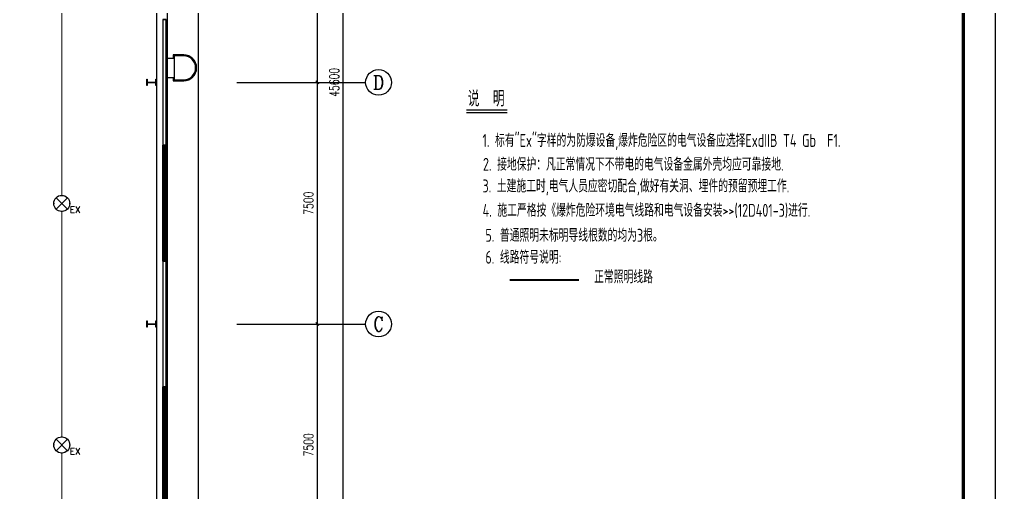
# Model space of a CAD drawing. Extents: x 4532298 to 10139194, y -639876 to -207028.
# Drawn here: x 4604001 to 4634310, y -332626 to -317948 of the extents above; entities that cross this region are included whole.
import ezdxf
from ezdxf.enums import TextEntityAlignment as Align

# ---------------------------------------------------------------- set-up
doc = ezdxf.new("R2010")
doc.units = 0
doc.header["$LTSCALE"] = 1000
doc.header["$MEASUREMENT"] = 0
doc.layers.get('0').update_dxf_attribs({"linetype": 'CONTINUOUS'})
doc.layers.get('Defpoints').update_dxf_attribs({"linetype": 'CONTINUOUS'})
for name, color, linetype in [('AXIS_TEXT', 7, 'CONTINUOUS'), ('EQUIP-照明', 3, 'CONTINUOUS'), ('PUB_TITLE', 4, 'CONTINUOUS'), ('WIRE-照明', 1, 'CONTINUOUS'), ('建筑底图', 251, 'CONTINUOUS'), ('电气', 3, 'CONTINUOUS')]:
    doc.layers.add(name, color=color, linetype=linetype)
doc.styles.add('_TCH_AXIS', font='COMPLEX', dxfattribs={"bigfont": 'GBCBIG'})
doc.styles.add('_TCH_DIM_T3', font='SIMPLEX', dxfattribs={"width": 0.705882, "bigfont": 'GBCBIG'})
doc.styles.add('_TEL_DIM', font='SIMPLEX', dxfattribs={"width": 0.8, "height": 3.5, "bigfont": 'HZTXT'})
doc.styles.add('COMPLEX', font='COMPLEX')
doc.styles.add('sceie', font='sceie.shx', dxfattribs={"width": 0.7, "bigfont": 'sceic.shx'})
doc.dimstyles.new('_TCH_ARCH&&100', dxfattribs={"dimtxt": 297.5, "dimasz": 100, "dimexe": 250, "dimexo": 300, "dimgap": 126.25, "dimtad": 1, "dimdec": 0, "dimzin": 0, "dimdsep": 46, "dimtxsty": '_TCH_DIM_T3', "dimblk": 'ARCHTICK', "dimcen": 0.09, "dimclrt": 7, "dimazin": 2, "dimtfac": 1, "dimtdec": 0, "dimtix": 1, "dimtmove": 2, "dimatfit": 3, "dimfxl": 0, "dimtolj": 1, "dimtzin": 0, "dimarcsym": 0})

# ---------------------------------------------------------------- blocks, each defined once
blk = doc.blocks.new('_ArchTick')
at = {"color": 0, "linetype": 'ByBlock', "const_width": 0.4}
blk.add_lwpolyline([(-0.5, -0.5), (0.5, 0.5)], dxfattribs=at)
blk = doc.blocks.new('*D398')
at = {"layer": 'Defpoints', "color": 0, "transparency": 16777216}
for p in [(4610751, -297098), (4614051, -297098), (4610751, -342698)]:
    blk.add_point(p, dxfattribs=at)
at = {"layer": '建筑底图', "color": 0, "lineweight": -2, "transparency": 16777216}
for p, q in [((4611051, -297098), (4614301, -297098)), ((4614051, -342698), (4614051, -297098)), ((4611051, -342698), (4614301, -342698))]:
    blk.add_line(p, q, dxfattribs=at)
at = {"layer": '建筑底图', "color": 0, "lineweight": -2, "transparency": 16777216, "xscale": 100, "yscale": 100, "zscale": 100}
for p, rotation in [((4614051, -297098), 90), ((4614051, -342698), 270)]:
    blk.add_blockref('_ArchTick', p, dxfattribs=dict(at, rotation=rotation))
at = {"layer": '建筑底图', "color": 7, "transparency": 16777216, "insert": (4613776, -319898), "char_height": 297.5, "attachment_point": 5, "rotation": 90, "style": '_TCH_DIM_T3'}
blk.add_mtext('\\A1;45600', dxfattribs=at)
blk = doc.blocks.new('*D400')
at = {"layer": 'Defpoints', "color": 0, "transparency": 16777216}
for p in [(4610751, -327398), (4613251, -327398), (4610751, -334898)]:
    blk.add_point(p, dxfattribs=at)
at = {"layer": '建筑底图', "color": 0, "lineweight": -2, "transparency": 16777216}
for p, q in [((4611051, -327398), (4613501, -327398)), ((4613251, -334898), (4613251, -327398)), ((4611051, -334898), (4613501, -334898))]:
    blk.add_line(p, q, dxfattribs=at)
at = {"layer": '建筑底图', "color": 0, "lineweight": -2, "transparency": 16777216, "xscale": 100, "yscale": 100, "zscale": 100}
for p, rotation in [((4613251, -327398), 90), ((4613251, -334898), 270)]:
    blk.add_blockref('_ArchTick', p, dxfattribs=dict(at, rotation=rotation))
at = {"layer": '建筑底图', "color": 7, "transparency": 16777216, "insert": (4612976, -331148), "char_height": 297.5, "attachment_point": 5, "rotation": 90, "style": '_TCH_DIM_T3'}
blk.add_mtext('\\A1;7500', dxfattribs=at)
blk = doc.blocks.new('*D401')
at = {"layer": 'Defpoints', "color": 0, "transparency": 16777216}
for p in [(4610751, -319898), (4613251, -319898), (4610751, -327398)]:
    blk.add_point(p, dxfattribs=at)
at = {"layer": '建筑底图', "color": 0, "lineweight": -2, "transparency": 16777216}
for p, q in [((4611051, -319898), (4613501, -319898)), ((4613251, -327398), (4613251, -319898)), ((4611051, -327398), (4613501, -327398))]:
    blk.add_line(p, q, dxfattribs=at)
at = {"layer": '建筑底图', "color": 0, "lineweight": -2, "transparency": 16777216, "xscale": 100, "yscale": 100, "zscale": 100}
for p, rotation in [((4613251, -319898), 90), ((4613251, -327398), 270)]:
    blk.add_blockref('_ArchTick', p, dxfattribs=dict(at, rotation=rotation))
at = {"layer": '建筑底图', "color": 7, "transparency": 16777216, "insert": (4612976, -323648), "char_height": 297.5, "attachment_point": 5, "rotation": 90, "style": '_TCH_DIM_T3'}
blk.add_mtext('\\A1;7500', dxfattribs=at)
blk = doc.blocks.new('*D402')
at = {"layer": 'Defpoints', "color": 0, "transparency": 16777216}
for p in [(4610751, -312398), (4613251, -312398), (4610751, -319898)]:
    blk.add_point(p, dxfattribs=at)
at = {"layer": '建筑底图', "color": 0, "lineweight": -2, "transparency": 16777216}
for p, q in [((4611051, -312398), (4613501, -312398)), ((4613251, -319898), (4613251, -312398)), ((4611051, -319898), (4613501, -319898))]:
    blk.add_line(p, q, dxfattribs=at)
at = {"layer": '建筑底图', "color": 0, "lineweight": -2, "transparency": 16777216, "xscale": 100, "yscale": 100, "zscale": 100}
for p, rotation in [((4613251, -312398), 90), ((4613251, -319898), 270)]:
    blk.add_blockref('_ArchTick', p, dxfattribs=dict(at, rotation=rotation))
at = {"layer": '建筑底图', "color": 7, "transparency": 16777216, "insert": (4612976, -316148), "char_height": 297.5, "attachment_point": 5, "rotation": 90, "style": '_TCH_DIM_T3'}
blk.add_mtext('\\A1;7500', dxfattribs=at)
blk = doc.blocks.new('$TCHSYS$WIN2D')
for p, q in [((-0.5, 0.5), (0.5, 0.5)), ((-0.5, 0.5), (-0.5, -0.5)), ((0.5, 0.5), (0.5, -0.5)), ((0.5, 0.1667), (-0.5, 0.1667)), ((0.5, -0.1667), (-0.5, -0.1667)), ((-0.5, -0.5), (0.5, -0.5))]:
    blk.add_line(p, q)
blk = doc.blocks.new('_AXISO')
blk.add_circle((0, 0), 0.5)
at = {"layer": 'AXIS_TEXT', "style": 'COMPLEX', "width": 1.041667}
blk.add_attdef('A', text='', height=0.56, dxfattribs=at).set_placement((-0.25, -0.28), (0.25, -0.28), align=Align.FIT)
blk = doc.blocks.new('$equip$00002522')
for p, q in [((-0.354, 0.354), (0.354, -0.354)), ((0.354, 0.354), (-0.354, -0.354))]:
    blk.add_line(p, q)
at = {"const_width": 0.04}
blk.add_lwpolyline([(0, 0.5, -1), (0, -0.5, -1), (0, 0.5, -0.256099)], format="xyb", dxfattribs=at)
blk.add_circle((0, 0), 0.5)
for p in [(-0.5, 0), (0, 0.5), (0.5, 0), (0, -0.5)]:
    blk.add_point(p)
at = {"color": 7, "style": '_TEL_DIM', "flags": 1}
blk.add_attdef('A', text='', height=0.00002, dxfattribs=at).set_placement((0, 0), align=Align.MIDDLE_CENTER)
at = {"color": 7, "style": '_TEL_DIM'}
blk.add_attdef('$TEXT$', text='', height=0.4, dxfattribs=at).set_placement((0.837, -0.394), align=Align.MIDDLE_CENTER)

msp = doc.modelspace()

# ---------------------------------------------------------------- hatches: boundary and pattern name
at = {"layer": '建筑底图'}
for points in [[(4608550.8, -317948.3), (4608450.8, -317948.3), (4608480.8, -317978.3), (4608520.8, -317978.3)], [(4608450.8, -317948.3), (4608450.8, -321848.3), (4608480.8, -321818.3), (4608480.8, -317978.3)], [(4608550.8, -321848.3), (4608550.8, -317948.3), (4608520.8, -317978.3), (4608520.8, -321818.3)], [(4607966.8, -319908.3), (4607966.8, -319998.3), (4607950.8, -319998.3), (4607950.8, -319798.3), (4607966.8, -319798.3), (4607966.8, -319888.3), (4608234.8, -319888.3), (4608234.8, -319798.3), (4608250.8, -319798.3), (4608250.8, -319998.3), (4608234.8, -319998.3), (4608234.8, -319908.3)], [(4608450.8, -321848.3), (4608550.8, -321848.3), (4608520.8, -321818.3), (4608480.8, -321818.3)], [(4608550.8, -325448.3), (4608450.8, -325448.3), (4608480.8, -325478.3), (4608520.8, -325478.3)], [(4608450.8, -325448.3), (4608450.8, -329348.3), (4608480.8, -329318.3), (4608480.8, -325478.3)], [(4608550.8, -329348.3), (4608550.8, -325448.3), (4608520.8, -325478.3), (4608520.8, -329318.3)], [(4607966.8, -327408.3), (4607966.8, -327498.3), (4607950.8, -327498.3), (4607950.8, -327298.3), (4607966.8, -327298.3), (4607966.8, -327388.3), (4608234.8, -327388.3), (4608234.8, -327298.3), (4608250.8, -327298.3), (4608250.8, -327498.3), (4608234.8, -327498.3), (4608234.8, -327408.3)], [(4608450.8, -329348.3), (4608550.8, -329348.3), (4608520.8, -329318.3), (4608480.8, -329318.3)]]:
    msp.add_hatch(color=256, dxfattribs=at).paths.add_polyline_path(points)

# ---------------------------------------------------------------- linework, layer by layer
at = {"layer": 'PUB_TITLE', "color": 4}
msp.add_lwpolyline([(4550210.2, -350158.8), (4634310.2, -350158.8), (4634310.2, -290758.8), (4550210.2, -290758.8)], close=True, dxfattribs=at)
at = {"layer": 'PUB_TITLE', "color": 4, "const_width": 100}
msp.add_lwpolyline([(4552710.2, -349158.8), (4633310.2, -349158.8), (4633310.2, -291758.8), (4552710.2, -291758.8)], close=True, dxfattribs=at)
at = {"layer": 'WIRE-照明', "const_width": 35}
for points in [[(4605313.9, -316407.6), (4605313.9, -323405)], [(4605313.9, -323905), (4605313.9, -330902.3)], [(4605313.9, -331402.3), (4605313.9, -338399.6)]]:
    msp.add_lwpolyline(points, dxfattribs=at)
at = {"layer": 'WIRE-照明', "linetype": 'Continuous', "const_width": 60, "elevation": -240}
msp.add_lwpolyline([(4619222.1, -326033.8), (4621372.9, -326033.8)], dxfattribs=at)
at = {"layer": '建筑底图'}
for p, q in [((4608550.8, -317948.3), (4608450.8, -317948.3)), ((4608450.8, -317948.3), (4608450.8, -321848.3)), ((4608550.8, -321848.3), (4608550.8, -317948.3)), ((4610750.8, -319898.3), (4614750.8, -319898.3)), ((4608450.8, -321848.3), (4608550.8, -321848.3)), ((4608550.8, -325448.3), (4608450.8, -325448.3)), ((4608450.8, -325448.3), (4608450.8, -329348.3)), ((4608550.8, -329348.3), (4608550.8, -325448.3)), ((4610750.8, -327398.3), (4614750.8, -327398.3)), ((4608450.8, -329348.3), (4608550.8, -329348.3))]:
    msp.add_line(p, q, dxfattribs=at)
for points in [[(4605750.8, -296098.3), (4609550.8, -296098.3), (4609550.8, -343698.3), (4605750.8, -343698.3)], [(4605250.8, -297058.3), (4608590.8, -297058.3), (4608590.8, -342738.3), (4605250.6, -342738.3)], [(4605250.8, -297398.3), (4608250.8, -297398.3), (4608250.8, -342398.3), (4605250.6, -342398.3)], [(4608550.8, -319148.3), (4608800.8, -319148.3)], [(4608550.8, -319748.3), (4608800.8, -319748.3)]]:
    msp.add_lwpolyline(points, dxfattribs=at)
msp.add_lwpolyline([(4608770.8, -319748.3), (4608770.8, -319848.3), (4609100.8, -319848.3, 1), (4609100.8, -319048.3), (4608770.8, -319048.3), (4608770.8, -319148.3)], format="xyb", dxfattribs=at)
msp.add_lwpolyline([(4609100.8, -319078.3), (4608800.8, -319078.3), (4608800.8, -319818.3), (4609100.8, -319818.3, 1)], format="xyb", close=True, dxfattribs=at)
for points in [[(4608250.8, -319798.3), (4608250.8, -319998.3), (4608234.8, -319998.3), (4608234.8, -319908.3), (4607966.8, -319908.3), (4607966.8, -319998.3), (4607950.8, -319998.3), (4607950.8, -319798.3), (4607966.8, -319798.3), (4607966.8, -319888.3), (4608234.8, -319888.3), (4608234.8, -319798.3)], [(4608250.8, -327298.3), (4608250.8, -327498.3), (4608234.8, -327498.3), (4608234.8, -327408.3), (4607966.8, -327408.3), (4607966.8, -327498.3), (4607950.8, -327498.3), (4607950.8, -327298.3), (4607966.8, -327298.3), (4607966.8, -327388.3), (4608234.8, -327388.3), (4608234.8, -327298.3)]]:
    msp.add_lwpolyline(points, close=True, dxfattribs=at)
at = {"layer": '电气', "color": 3, "ltscale": 0.2}
msp.add_line((4617878.4, -320834.8), (4619146.7, -320834.8), dxfattribs=at)
at = {"layer": '电气', "color": 3, "ltscale": 0.2, "const_width": 50}
msp.add_lwpolyline([(4617876.3, -320755.8), (4619146.7, -320755.8)], dxfattribs=at)

# ---------------------------------------------------------------- block references
at = {"layer": 'EQUIP-照明', "color": 0, "xscale": 500, "yscale": 500, "zscale": 500}
for p in [(4605313.9, -323655), (4605313.9, -331152.3)]:
    msp.add_blockref('$equip$00002522', p, dxfattribs=at).add_auto_attribs({'$TEXT$': 'EX'})
at = {"layer": '建筑底图'}
ref = msp.add_blockref('_AXISO', (4615150.8, -319898.3), dxfattribs=dict(at, xscale=800, yscale=800, zscale=800))
ref.add_attrib('A', 'D', dxfattribs={"layer": 'AXIS_TEXT', "color": 0, "height": 435.3, "style": '_TCH_AXIS'}).set_placement((4614974.6, -320115.9), (4615326.9, -320115.9), align=Align.FIT)
at = {"layer": '建筑底图', "xscale": 3600, "yscale": 100, "zscale": 3600, "rotation": 90}
for p in [(4608500.8, -323648.3), (4608500.8, -331148.3)]:
    msp.add_blockref('$TCHSYS$WIN2D', p, dxfattribs=at)
at = {"layer": '建筑底图'}
ref = msp.add_blockref('_AXISO', (4615150.8, -327398.3), dxfattribs=dict(at, xscale=800, yscale=800, zscale=800))
ref.add_attrib('A', 'C', dxfattribs={"layer": 'AXIS_TEXT', "color": 0, "height": 455.7, "style": '_TCH_AXIS'}).set_placement((4614988, -327626.2), (4615313.5, -327626.2), align=Align.FIT)

# ---------------------------------------------------------------- texts
at = {"layer": '电气', "color": 3, "ltscale": 0.2, "style": 'sceie', "width": 0.8}
msp.add_text('说  明', height=480, dxfattribs=at).set_placement((4617919.3, -320645.5))
at = {"layer": '电气', "color": 1, "style": 'sceie', "width": 0.8}
msp.add_text('1. 标有"Ex"字样的为防爆设备,爆炸危险区的电气设备应选择ExdIIB T4 Gb  F1.', height=400, dxfattribs=at).set_placement((4618378.2, -321901.6))
at = {"layer": '电气', "color": 3, "style": 'sceie', "width": 0.8}
for s, p in [('2. 接地保护：凡正常情况下不带电的电气设备金属外壳均应可靠接地.', (4618393.1, -322641)), ('3. 土建施工时,电气人员应密切配合,做好有关洞、埋件的预留预埋工作.', (4618379.4, -323314.2)), ('4. 施工严格按《爆炸危险环境电气线路和电气设备安装>>(12D401-3)进行.', (4618383.1, -324069.3)), ('5. 普通照明未标明导线根数的均为3根。', (4618468.4, -324845.3)), ('6. 线路符号说明:', (4618468.4, -325526.3)), ('正常照明线路', (4621846.3, -326134.9))]:
    msp.add_text(s, height=400, dxfattribs=at).set_placement(p)

# ---------------------------------------------------------------- dimensions: what is measured, and where the dimension line sits
at = {"layer": '建筑底图'}
for p1, p2, distance, picture, middle in [((4610750.8, -342698.3), (4610750.8, -297098.3), -3300, '*D398', (4613775.8, -319898.3)), ((4610750.8, -319898.3), (4610750.8, -312398.3), -2500, '*D402', (4612975.8, -316148.3)), ((4610750.8, -327398.3), (4610750.8, -319898.3), -2500, '*D401', (4612975.8, -323648.3)), ((4610750.8, -334898.3), (4610750.8, -327398.3), -2500, '*D400', (4612975.8, -331148.3))]:
    dim = msp.add_aligned_dim(p1=p1, p2=p2, distance=distance, dimstyle='_TCH_ARCH&&100', dxfattribs=at)
    dim.commit()
    dim.dimension.update_dxf_attribs({"geometry": picture, "text_midpoint": middle})

doc.saveas('drawing.dxf')
